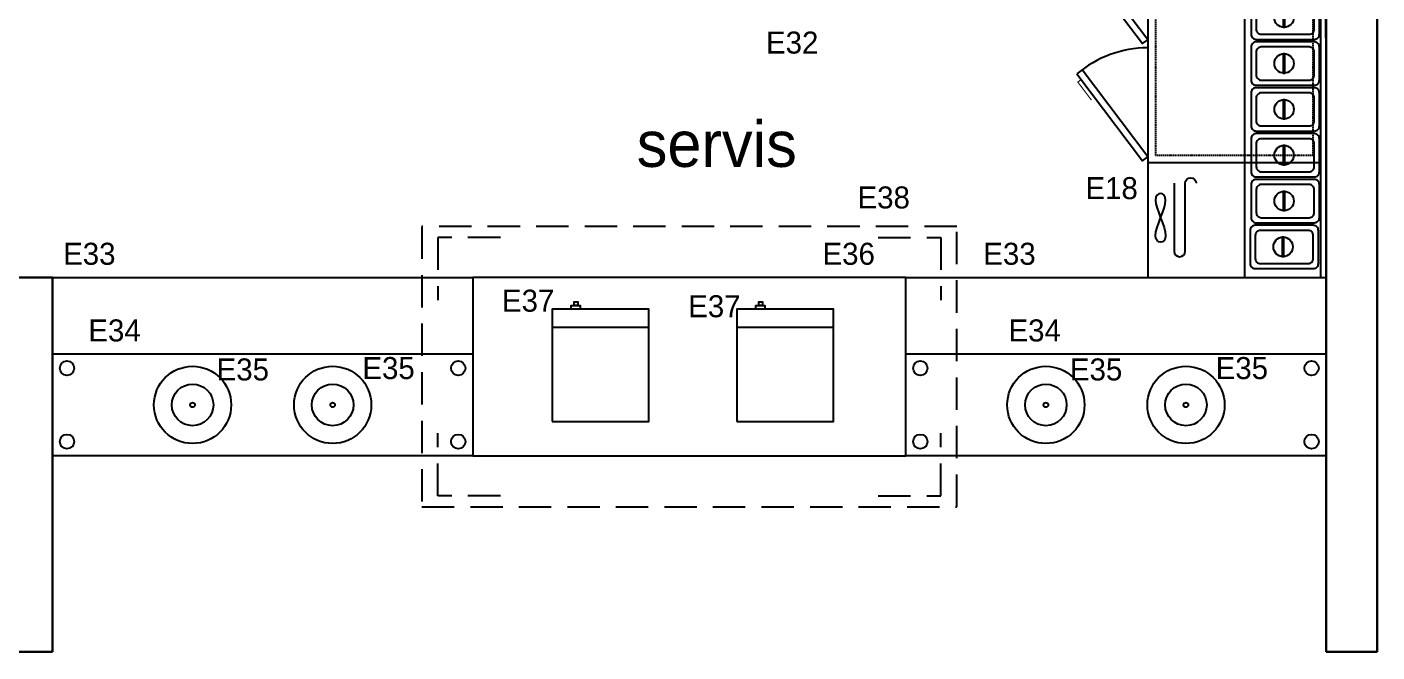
# Model space of a CAD drawing. Header units: centimetres. Extents: x 10321 to 16377, y 5009 to 10690.
# Drawn here: x 13341 to 13871, y 6792 to 7037 of the extents above; entities that cross this region are included whole.
import ezdxf
from ezdxf.enums import TextEntityAlignment as Align

# ---------------------------------------------------------------- set-up
doc = ezdxf.new("R2010")
doc.units = ezdxf.units.CM
doc.header["$MEASUREMENT"] = 0
doc.linetypes.add('DASHED', pattern=[0.75, 0.5, -0.25])
doc.linetypes.add('HIDDENX2', pattern=[19.05, 12.7, -6.35])
doc.layers.add('MUTFAKEKİPMAN', color=1, linetype='Continuous')
doc.layers.add('xxx_Auto_Duvar_Duvar Plan Kesit', color=7, linetype='Continuous', lineweight=30)
doc.styles.add('TAKSİM', font='GOTHIC.TTF', dxfattribs={"height": 20})

# ---------------------------------------------------------------- blocks, each defined once
blk = doc.blocks.new('188-70-M')
at = {"layer": 'MUTFAKEKİPMAN'}
blk.add_line((47.58, -126.01), (47.58, 61.99), dxfattribs=at)
for points in [[(-48.08, 25.3), (-22.47, 59.53), (-20.42, 57.99), (-46.03, 23.76)], [(-20.42, -126.01), (49.58, -126.01), (49.58, 61.99), (-20.42, 61.99)], [(17.58, 61.99), (17.58, -126.02), (49.58, -126.02), (49.58, 61.99)], [(32.71, 51.77), (32.71, 44.27), (33.46, 44.27), (33.46, 51.77)], [(32.71, 33.77), (32.71, 26.27), (33.46, 26.27), (33.46, 33.77)], [(32.71, 15.77), (32.71, 8.27), (33.46, 8.27), (33.46, 15.77)], [(-48.23, -0.07), (-22.46, -34.18), (-20.42, -32.64), (-46.19, 1.48)], [(32.71, -2.23), (32.71, -9.73), (33.46, -9.73), (33.46, -2.23)], [(32.71, -20.23), (32.71, -27.73), (33.46, -27.73), (33.46, -20.23)], [(32.71, -38.23), (32.71, -45.73), (33.46, -45.73), (33.46, -38.23)], [(-48.23, -46.05), (-22.46, -80.16), (-20.42, -78.61), (-46.19, -44.5)], [(32.71, -56.23), (32.71, -63.73), (33.46, -63.73), (33.46, -56.23)], [(32.71, -74.23), (32.71, -81.73), (33.46, -81.73), (33.46, -74.23)], [(-17.39, -109.57), (-17.22, -108.11), (-16.77, -106.41), (-16.12, -104.55), (-15.39, -102.6), (-14.65, -100.65), (-14.01, -98.79), (-13.56, -97.09), (-13.39, -95.63), (-13.56, -94.48), (-14.01, -93.67), (-14.65, -93.18), (-15.39, -93.01), (-16.12, -93.18), (-16.77, -93.67), (-17.22, -94.48), (-17.39, -95.63), (-17.22, -97.09), (-16.77, -98.79), (-16.12, -100.65), (-15.39, -102.6), (-14.65, -104.55), (-14.01, -106.41), (-13.56, -108.11), (-13.39, -109.57), (-13.56, -110.72), (-14.01, -111.53), (-14.65, -112.02), (-15.39, -112.19), (-16.12, -112.02), (-16.77, -111.53), (-17.22, -110.72)], [(32.71, -92.23), (32.71, -99.73), (33.46, -99.73), (33.46, -92.23)], [(32.32, -110.23), (32.32, -117.73), (33.07, -117.73), (33.07, -110.23)]]:
    blk.add_lwpolyline(points, close=True, dxfattribs=at)
at = {"layer": 'MUTFAKEKİPMAN', "linetype": 'DASHED'}
blk.add_lwpolyline([(44.58, -78.01), (44.58, 58.99), (-17.42, 58.99), (-17.42, -78.01)], close=True, dxfattribs=at)
at = {"layer": 'MUTFAKEKİPMAN'}
for points in [[(20.18, 54.48), (20.18, 41.48, 0.414214), (22.18, 39.48), (44.98, 39.48, 0.414214), (46.98, 41.48), (46.98, 54.48, 0.414214), (44.98, 56.48), (22.18, 56.48, 0.414214)], [(22.18, 52.48), (22.18, 43.48, 0.414214), (24.18, 41.48), (42.98, 41.48, 0.414214), (44.98, 43.48), (44.98, 52.48, 0.414214), (42.98, 54.48), (24.18, 54.48, 0.414214)], [(20.18, 36.48), (20.18, 23.48, 0.414214), (22.18, 21.48), (44.98, 21.48, 0.414214), (46.98, 23.48), (46.98, 36.48, 0.414214), (44.98, 38.48), (22.18, 38.48, 0.414214)], [(22.18, 34.48), (22.18, 25.48, 0.414214), (24.18, 23.48), (42.98, 23.48, 0.414214), (44.98, 25.48), (44.98, 34.48, 0.414214), (42.98, 36.48), (24.18, 36.48, 0.414214)], [(20.18, 18.48), (20.18, 5.48, 0.414214), (22.18, 3.48), (44.98, 3.48, 0.414214), (46.98, 5.48), (46.98, 18.48, 0.414214), (44.98, 20.48), (22.18, 20.48, 0.414214)], [(22.18, 16.48), (22.18, 7.48, 0.414214), (24.18, 5.48), (42.98, 5.48, 0.414214), (44.98, 7.48), (44.98, 16.48, 0.414214), (42.98, 18.48), (24.18, 18.48, 0.414214)], [(20.18, 0.48), (20.18, -12.52, 0.414214), (22.18, -14.52), (44.98, -14.52, 0.414214), (46.98, -12.52), (46.98, 0.48, 0.414214), (44.98, 2.48), (22.18, 2.48, 0.414214)], [(22.18, -1.52), (22.18, -10.52, 0.414214), (24.18, -12.52), (42.98, -12.52, 0.414214), (44.98, -10.52), (44.98, -1.52, 0.414214), (42.98, 0.48), (24.18, 0.48, 0.414214)], [(20.18, -17.52), (20.18, -30.52, 0.414214), (22.18, -32.52), (44.98, -32.52, 0.414214), (46.98, -30.52), (46.98, -17.52, 0.414214), (44.98, -15.52), (22.18, -15.52, 0.414214)], [(22.18, -19.52), (22.18, -28.52, 0.414214), (24.18, -30.52), (42.98, -30.52, 0.414214), (44.98, -28.52), (44.98, -19.52, 0.414214), (42.98, -17.52), (24.18, -17.52, 0.414214)], [(20.18, -35.52), (20.18, -48.52, 0.414214), (22.18, -50.52), (44.98, -50.52, 0.414214), (46.98, -48.52), (46.98, -35.52, 0.414214), (44.98, -33.52), (22.18, -33.52, 0.414214)], [(22.18, -37.52), (22.18, -46.52, 0.414214), (24.18, -48.52), (42.98, -48.52, 0.414214), (44.98, -46.52), (44.98, -37.52, 0.414214), (42.98, -35.52), (24.18, -35.52, 0.414214)], [(20.18, -53.52), (20.18, -66.52, 0.414214), (22.18, -68.52), (44.98, -68.52, 0.414214), (46.98, -66.52), (46.98, -53.52, 0.414214), (44.98, -51.52), (22.18, -51.52, 0.414214)], [(22.18, -55.52), (22.18, -64.52, 0.414214), (24.18, -66.52), (42.98, -66.52, 0.414214), (44.98, -64.52), (44.98, -55.52, 0.414214), (42.98, -53.52), (24.18, -53.52, 0.414214)], [(20.18, -71.52), (20.18, -84.52, 0.414214), (22.18, -86.52), (44.98, -86.52, 0.414214), (46.98, -84.52), (46.98, -71.52, 0.414214), (44.98, -69.52), (22.18, -69.52, 0.414214)], [(22.18, -73.52), (22.18, -82.52, 0.414214), (24.18, -84.52), (42.98, -84.52, 0.414214), (44.98, -82.52), (44.98, -73.52, 0.414214), (42.98, -71.52), (24.18, -71.52, 0.414214)], [(20.18, -89.52), (20.18, -102.52, 0.414214), (22.18, -104.52), (44.98, -104.52, 0.414214), (46.98, -102.52), (46.98, -89.52, 0.414214), (44.98, -87.52), (22.18, -87.52, 0.414214)], [(22.18, -91.52), (22.18, -100.52, 0.414214), (24.18, -102.52), (42.98, -102.52, 0.414214), (44.98, -100.52), (44.98, -91.52, 0.414214), (42.98, -89.52), (24.18, -89.52, 0.414214)], [(19.79, -107.52), (19.79, -120.52, 0.414214), (21.79, -122.52), (44.59, -122.52, 0.414214), (46.59, -120.52), (46.59, -107.52, 0.414214), (44.59, -105.52), (21.79, -105.52, 0.414214)], [(21.79, -109.52), (21.79, -118.52, 0.414214), (23.79, -120.52), (42.59, -120.52, 0.414214), (44.59, -118.52), (44.59, -109.52, 0.414214), (42.59, -107.52), (23.79, -107.52, 0.414214)]]:
    blk.add_lwpolyline(points, format="xyb", close=True, dxfattribs=at)
at = {"layer": 'MUTFAKEKİPMAN', "const_width": 0.428}
for points in [[(-46.4, 27.55), (-47.72, 28.54), (-43.49, 34.19), (-42.41, 35.64)], [(-46.54, -2.32), (-47.86, -3.31), (-43.6, -8.95), (-42.51, -10.39)], [(-46.54, -48.29), (-47.86, -49.29), (-43.6, -54.92), (-42.51, -56.37)]]:
    blk.add_lwpolyline(points, dxfattribs=at)
at = {"layer": 'MUTFAKEKİPMAN'}
blk.add_lwpolyline([(47.58, -81.01), (-20.42, -81.01)], dxfattribs=at)
for points in [[(-10.08, -89.01), (-10.08, -115.68, 1), (-5.74, -115.68)], [(-5.74, -115.68), (-5.74, -89.01, -1), (-1.39, -89.01)]]:
    blk.add_lwpolyline(points, format="xyb", dxfattribs=at)
for centre in [(33.11, 48.02), (33.11, 30.02), (33.11, 12.02), (33.11, -5.98), (33.11, -23.98), (33.11, -41.98), (33.11, -59.98), (33.11, -77.98), (33.11, -95.98), (32.72, -113.98)]:
    blk.add_circle(centre, 3.82, dxfattribs=at)
for centre, start, end in [((-20.42, 57.99), 229.755, 270), ((-20.42, -32.64), 90, 130.5092), ((-20.42, -78.61), 90, 130.5092)]:
    blk.add_arc(centre, 42.75, start, end, dxfattribs=at)
blk = doc.blocks.new('A$C4BE742E5')
at = {"layer": 'MUTFAKEKİPMAN'}
blk.add_line((0, 37), (38, 37), dxfattribs=at)
for points in [[(0, 0), (38, 0), (38, 44), (0, 44)], [(11.08, 44), (7.44, 44), (7.44, 45.46), (11.08, 45.46)], [(10.12, 45.46), (8.66, 45.46), (8.66, 46.92), (10.12, 46.92)]]:
    blk.add_lwpolyline(points, close=True, dxfattribs=at)

msp = doc.modelspace()

# ---------------------------------------------------------------- linework, layer by layer
at = {"layer": 'MUTFAKEKİPMAN', "linetype": 'HIDDENX2'}
msp.add_lwpolyline([(13495.62, 6849.14), (13705.62, 6849.14), (13705.62, 6959.14), (13495.62, 6959.14)], close=True, dxfattribs=at)
for points in [[(13526.45, 6954.84), (13501.87, 6954.84), (13501.87, 6930.26)], [(13674.79, 6954.84), (13699.37, 6954.84), (13699.37, 6930.26)], [(13526.45, 6853.43), (13501.87, 6853.43), (13501.87, 6878.01)], [(13674.79, 6853.43), (13699.37, 6853.43), (13699.37, 6878.01)]]:
    msp.add_lwpolyline(points, dxfattribs=at)
at = {"layer": 'MUTFAKEKİPMAN'}
for points in [[(13350.62, 6939.14), (13515.62, 6939.14), (13515.62, 6869.14), (13350.62, 6869.14)], [(13515.62, 6869.14), (13685.62, 6869.14), (13685.62, 6939.14), (13515.62, 6939.14)], [(13685.62, 6939.14), (13850.62, 6939.14), (13850.62, 6869.14), (13685.62, 6869.14)], [(13515.62, 6869.14), (13350.62, 6869.14), (13350.62, 6909.14), (13515.62, 6909.14)], [(13850.62, 6869.14), (13685.62, 6869.14), (13685.62, 6909.14), (13850.62, 6909.14)]]:
    msp.add_lwpolyline(points, close=True, dxfattribs=at)
for centre, radius in [((13356.32, 6903.55), 2.82), ((13509.92, 6903.55), 2.82), ((13691.32, 6903.55), 2.82), ((13844.92, 6903.55), 2.82), ((13405.62, 6889.14), 15.16), ((13460.62, 6889.14), 15.16), ((13740.62, 6889.14), 15.16), ((13795.62, 6889.14), 15.16), ((13405.62, 6889.14), 8.16), ((13460.62, 6889.14), 8.16), ((13740.62, 6889.14), 8.16), ((13795.62, 6889.14), 8.16), ((13405.62, 6889.14), 0.909), ((13460.62, 6889.14), 0.909), ((13740.62, 6889.14), 0.909), ((13795.62, 6889.14), 0.909), ((13356.32, 6874.73), 2.82), ((13509.92, 6874.73), 2.82), ((13691.32, 6874.73), 2.82), ((13844.92, 6874.73), 2.82)]:
    msp.add_circle(centre, radius, dxfattribs=at)
at = {"layer": 'xxx_Auto_Duvar_Duvar Plan Kesit', "lineweight": 30}
for p, q in [((13870.62, 7632.67), (13870.62, 6792.14)), ((13850.62, 7537.14), (13850.62, 6792.14)), ((13350.62, 6939.14), (13330.62, 6939.14)), ((13350.62, 6792.14), (13350.62, 6939.14)), ((13350.62, 6792.14), (12461.15, 6792.14)), ((13870.62, 6792.14), (13850.62, 6792.14))]:
    msp.add_line(p, q, dxfattribs=at)

# ---------------------------------------------------------------- block references
at = {"layer": 'MUTFAKEKİPMAN', "rotation": 0.005046499125580595}
msp.add_blockref('188-70-M', (13801.02, 7065.15), dxfattribs=at)
at = {"layer": 'MUTFAKEKİPMAN'}
for p in [(13546.76, 6882.68), (13619.27, 6882.68)]:
    msp.add_blockref('A$C4BE742E5', p, dxfattribs=at)

# ---------------------------------------------------------------- texts
at = {"style": 'TAKSİM'}
for s, p in [('E32', (13641.03, 7027.05)), ('E38', (13676.96, 6966.25)), ('E18', (13766.44, 6969.91)), ('E33', (13365.09, 6944.14)), ('E36', (13663.22, 6944.14)), ('E33', (13726.34, 6944.14)), ('E37', (13537.37, 6925.72)), ('E37', (13610.49, 6923.55)), ('E34', (13374.98, 6914.05)), ('E34', (13736.23, 6914.05)), ('E35', (13425.35, 6898.73)), ('E35', (13482.57, 6899.27)), ('E35', (13760.35, 6898.73)), ('E35', (13817.57, 6899.27))]:
    msp.add_text(s, height=8.64, dxfattribs=at).set_placement(p, align=Align.CENTER)
msp.add_text('servis', height=18, dxfattribs=at).set_placement((13580, 6982.56))

doc.saveas('drawing.dxf')
